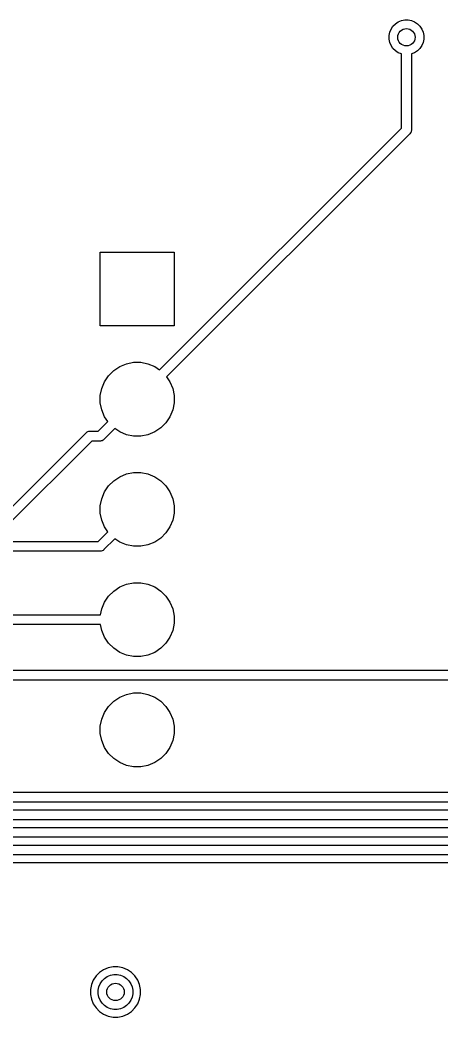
# Model space of a CAD drawing. Extents: x 1.98 to 5.89, y -3.93 to -1.98.
# Drawn here: x 2.728 to 3.11, y -2.944 to -2.039 of the extents above; entities that cross this region are included whole.
import ezdxf

# ---------------------------------------------------------------- set-up
doc = ezdxf.new("R2010")
doc.units = 0
doc.header["$MEASUREMENT"] = 0
doc.layers.add('BLACK', color=7, linetype='CONTINUOUS')

msp = doc.modelspace()

# ---------------------------------------------------------------- linework, layer by layer
at = {"layer": 'BLACK', "linetype": 'CONTINUOUS'}
for p, q in [((3.06651, -2.04508), (3.0687, -2.04289)), ((3.0687, -2.04289), (3.07128, -2.04116)), ((3.07128, -2.04116), (3.07415, -2.03998)), ((3.07415, -2.03998), (3.07719, -2.03937)), ((3.07719, -2.03937), (3.08029, -2.03937)), ((3.08029, -2.03937), (3.08333, -2.03998)), ((3.08333, -2.03998), (3.0862, -2.04116)), ((3.0862, -2.04116), (3.08878, -2.04289)), ((3.08878, -2.04289), (3.09097, -2.04508)), ((3.06299, -2.05357), (3.0636, -2.05052)), ((3.0636, -2.05052), (3.06478, -2.04766)), ((3.06478, -2.04766), (3.06651, -2.04508)), ((3.09097, -2.04508), (3.0927, -2.04766)), ((3.0927, -2.04766), (3.09388, -2.05052)), ((3.09388, -2.05052), (3.09449, -2.05357)), ((3.06299, -2.05667), (3.06299, -2.05357)), ((3.0636, -2.05971), (3.06299, -2.05667)), ((3.06478, -2.06258), (3.0636, -2.05971)), ((3.09388, -2.05971), (3.0927, -2.06258)), ((3.09449, -2.05667), (3.09388, -2.05971)), ((3.09449, -2.05357), (3.09449, -2.05667)), ((3.06651, -2.06516), (3.06478, -2.06258)), ((3.0687, -2.06735), (3.06651, -2.06516)), ((3.07128, -2.06907), (3.0687, -2.06735)), ((3.07415, -2.07026), (3.07128, -2.06907)), ((3.07424, -2.07028), (3.07415, -2.07026)), ((3.07424, -2.13751), (3.07424, -2.07028)), ((3.08333, -2.07026), (3.08324, -2.07028)), ((3.08324, -2.07028), (3.08324, -2.13915)), ((3.0862, -2.06907), (3.08333, -2.07026)), ((3.08878, -2.06735), (3.0862, -2.06907)), ((3.09097, -2.06516), (3.08878, -2.06735)), ((3.0927, -2.06258), (3.09097, -2.06516)), ((2.85496, -2.35679), (3.07424, -2.13751)), ((3.08177, -2.14271), (2.86132, -2.36315)), ((3.08194, -2.14257), (3.08177, -2.14271)), ((3.0825, -2.14188), (3.08194, -2.14257)), ((3.08292, -2.1411), (3.0825, -2.14188)), ((3.08318, -2.14025), (3.08292, -2.1411)), ((3.08324, -2.13959), (3.08318, -2.14025)), ((3.08324, -2.13915), (3.08326, -2.13937)), ((3.08326, -2.13937), (3.08324, -2.13959)), ((3.08324, -2.13959), (3.08324, -2.13959)), ((2.80118, -2.31693), (2.80118, -2.25)), ((2.80118, -2.25), (2.86811, -2.25)), ((2.86811, -2.25), (2.86811, -2.31693)), ((2.86811, -2.31693), (2.80118, -2.31693)), ((2.81879, -2.35381), (2.82488, -2.35129)), ((2.82488, -2.35129), (2.83135, -2.35)), ((2.83135, -2.35), (2.83794, -2.35)), ((2.83794, -2.35), (2.84441, -2.35129)), ((2.84441, -2.35129), (2.8505, -2.35381)), ((2.80865, -2.36213), (2.81331, -2.35747)), ((2.81331, -2.35747), (2.81879, -2.35381)), ((2.8505, -2.35381), (2.85496, -2.35679)), ((2.80247, -2.3737), (2.80499, -2.36761)), ((2.80499, -2.36761), (2.80865, -2.36213)), ((2.86132, -2.36315), (2.8643, -2.36761)), ((2.8643, -2.36761), (2.86682, -2.3737)), ((2.80118, -2.38017), (2.80247, -2.3737)), ((2.86682, -2.3737), (2.86811, -2.38017)), ((2.80118, -2.38676), (2.80118, -2.38017)), ((2.80247, -2.39323), (2.80118, -2.38676)), ((2.86811, -2.38676), (2.86682, -2.39323)), ((2.86811, -2.38017), (2.86811, -2.38676)), ((2.80499, -2.39932), (2.80247, -2.39323)), ((2.86682, -2.39323), (2.8643, -2.39932)), ((2.79932, -2.41243), (2.80797, -2.40378)), ((2.80797, -2.40378), (2.80499, -2.39932)), ((2.86064, -2.4048), (2.85598, -2.40946)), ((2.8643, -2.39932), (2.86064, -2.4048)), ((2.71073, -2.49156), (2.78839, -2.4139)), ((2.78839, -2.4139), (2.78853, -2.41373)), ((2.78853, -2.41373), (2.78871, -2.41359)), ((2.78871, -2.41359), (2.78922, -2.41317)), ((2.78871, -2.41359), (2.78871, -2.41359)), ((2.78922, -2.41317), (2.79, -2.41275)), ((2.79, -2.41275), (2.79085, -2.41249)), ((2.79085, -2.41249), (2.79151, -2.41243)), ((2.79151, -2.41243), (2.79173, -2.41241)), ((2.79151, -2.41243), (2.79151, -2.41243)), ((2.79173, -2.41241), (2.79195, -2.41243)), ((2.79195, -2.41243), (2.79932, -2.41243)), ((2.81433, -2.41014), (2.80452, -2.41995)), ((2.81879, -2.41312), (2.81433, -2.41014)), ((2.82488, -2.41564), (2.81879, -2.41312)), ((2.8505, -2.41312), (2.84441, -2.41564)), ((2.85598, -2.40946), (2.8505, -2.41312)), ((2.7936, -2.42143), (2.71594, -2.49909)), ((2.80096, -2.42143), (2.7936, -2.42143)), ((2.80118, -2.42145), (2.80096, -2.42143)), ((2.8014, -2.42143), (2.80118, -2.42145)), ((2.80206, -2.42136), (2.8014, -2.42143)), ((2.8014, -2.42143), (2.8014, -2.42143)), ((2.80291, -2.42111), (2.80206, -2.42136)), ((2.80369, -2.42069), (2.80291, -2.42111)), ((2.80438, -2.42013), (2.80369, -2.42069)), ((2.80452, -2.41995), (2.80438, -2.42013)), ((2.83135, -2.41693), (2.82488, -2.41564)), ((2.83794, -2.41693), (2.83135, -2.41693)), ((2.84441, -2.41564), (2.83794, -2.41693)), ((2.81879, -2.45381), (2.82488, -2.45129)), ((2.82488, -2.45129), (2.83135, -2.45)), ((2.83135, -2.45), (2.83794, -2.45)), ((2.83794, -2.45), (2.84441, -2.45129)), ((2.84441, -2.45129), (2.8505, -2.45381)), ((2.80865, -2.46213), (2.81331, -2.45747)), ((2.81331, -2.45747), (2.81879, -2.45381)), ((2.8505, -2.45381), (2.85598, -2.45747)), ((2.85598, -2.45747), (2.86064, -2.46213)), ((2.80247, -2.4737), (2.80499, -2.46761)), ((2.80499, -2.46761), (2.80865, -2.46213)), ((2.86064, -2.46213), (2.8643, -2.46761)), ((2.8643, -2.46761), (2.86682, -2.4737)), ((2.80118, -2.48017), (2.80247, -2.4737)), ((2.86682, -2.4737), (2.86811, -2.48017)), ((2.80118, -2.48676), (2.80118, -2.48017)), ((2.80247, -2.49323), (2.80118, -2.48676)), ((2.86811, -2.48676), (2.86682, -2.49323)), ((2.86811, -2.48017), (2.86811, -2.48676)), ((2.80499, -2.49932), (2.80247, -2.49323)), ((2.86682, -2.49323), (2.8643, -2.49932)), ((2.79932, -2.51243), (2.80797, -2.50378)), ((2.80797, -2.50378), (2.80499, -2.49932)), ((2.86064, -2.5048), (2.85598, -2.50946)), ((2.8643, -2.49932), (2.86064, -2.5048)), ((2.28722, -2.51243), (2.79932, -2.51243)), ((2.81433, -2.51014), (2.80452, -2.51995)), ((2.81879, -2.51312), (2.81433, -2.51014)), ((2.82488, -2.51564), (2.81879, -2.51312)), ((2.8505, -2.51312), (2.84441, -2.51564)), ((2.85598, -2.50946), (2.8505, -2.51312)), ((2.80096, -2.52143), (2.28558, -2.52143)), ((2.80118, -2.52145), (2.80096, -2.52143)), ((2.8014, -2.52143), (2.80118, -2.52145)), ((2.80206, -2.52136), (2.8014, -2.52143)), ((2.8014, -2.52143), (2.8014, -2.52143)), ((2.80291, -2.52111), (2.80206, -2.52136)), ((2.80369, -2.52069), (2.80291, -2.52111)), ((2.80438, -2.52013), (2.80369, -2.52069)), ((2.80452, -2.51995), (2.80438, -2.52013)), ((2.83135, -2.51693), (2.82488, -2.51564)), ((2.83794, -2.51693), (2.83135, -2.51693)), ((2.84441, -2.51564), (2.83794, -2.51693)), ((2.82488, -2.55129), (2.83135, -2.55)), ((2.83135, -2.55), (2.83794, -2.55)), ((2.83794, -2.55), (2.84441, -2.55129)), ((2.80865, -2.56213), (2.81331, -2.55747)), ((2.81331, -2.55747), (2.81879, -2.55381)), ((2.81879, -2.55381), (2.82488, -2.55129)), ((2.84441, -2.55129), (2.8505, -2.55381)), ((2.8505, -2.55381), (2.85598, -2.55747)), ((2.85598, -2.55747), (2.86064, -2.56213)), ((2.80247, -2.5737), (2.80499, -2.56761)), ((2.80499, -2.56761), (2.80865, -2.56213)), ((2.86064, -2.56213), (2.8643, -2.56761)), ((2.8643, -2.56761), (2.86682, -2.5737)), ((2.80142, -2.57896), (2.80247, -2.5737)), ((2.86682, -2.5737), (2.86811, -2.58017)), ((2.31374, -2.57896), (2.80142, -2.57896)), ((2.86811, -2.58676), (2.86682, -2.59323)), ((2.86811, -2.58017), (2.86811, -2.58676)), ((2.80142, -2.58796), (2.31209, -2.58796)), ((2.80247, -2.59323), (2.80142, -2.58796)), ((2.80499, -2.59932), (2.80247, -2.59323)), ((2.86682, -2.59323), (2.8643, -2.59932)), ((2.80865, -2.6048), (2.80499, -2.59932)), ((2.81331, -2.60946), (2.80865, -2.6048)), ((2.86064, -2.6048), (2.85598, -2.60946)), ((2.8643, -2.59932), (2.86064, -2.6048)), ((2.81879, -2.61312), (2.81331, -2.60946)), ((2.82488, -2.61564), (2.81879, -2.61312)), ((2.8505, -2.61312), (2.84441, -2.61564)), ((2.85598, -2.60946), (2.8505, -2.61312)), ((2.83135, -2.61693), (2.82488, -2.61564)), ((2.83794, -2.61693), (2.83135, -2.61693)), ((2.84441, -2.61564), (2.83794, -2.61693)), ((2.26924, -2.62936), (3.2068, -2.62936)), ((3.20844, -2.63836), (2.26759, -2.63836)), ((2.82488, -2.65129), (2.83135, -2.65)), ((2.83135, -2.65), (2.83794, -2.65)), ((2.83794, -2.65), (2.84441, -2.65129)), ((2.80865, -2.66213), (2.81331, -2.65747)), ((2.81331, -2.65747), (2.81879, -2.65381)), ((2.81879, -2.65381), (2.82488, -2.65129)), ((2.84441, -2.65129), (2.8505, -2.65381)), ((2.8505, -2.65381), (2.85598, -2.65747)), ((2.85598, -2.65747), (2.86064, -2.66213)), ((2.80247, -2.6737), (2.80499, -2.66761)), ((2.80499, -2.66761), (2.80865, -2.66213)), ((2.86064, -2.66213), (2.8643, -2.66761)), ((2.8643, -2.66761), (2.86682, -2.6737)), ((2.80118, -2.68017), (2.80247, -2.6737)), ((2.86682, -2.6737), (2.86811, -2.68017)), ((2.80118, -2.68676), (2.80118, -2.68017)), ((2.80247, -2.69323), (2.80118, -2.68676)), ((2.86811, -2.68676), (2.86682, -2.69323)), ((2.86811, -2.68017), (2.86811, -2.68676)), ((2.80499, -2.69932), (2.80247, -2.69323)), ((2.86682, -2.69323), (2.8643, -2.69932)), ((2.80865, -2.7048), (2.80499, -2.69932)), ((2.81331, -2.70946), (2.80865, -2.7048)), ((2.86064, -2.7048), (2.85598, -2.70946)), ((2.8643, -2.69932), (2.86064, -2.7048)), ((2.81879, -2.71312), (2.81331, -2.70946)), ((2.82488, -2.71564), (2.81879, -2.71312)), ((2.8505, -2.71312), (2.84441, -2.71564)), ((2.85598, -2.70946), (2.8505, -2.71312)), ((2.83135, -2.71693), (2.82488, -2.71564)), ((2.83794, -2.71693), (2.83135, -2.71693)), ((2.84441, -2.71564), (2.83794, -2.71693)), ((2.34127, -2.73993), (3.12577, -2.73993)), ((3.12742, -2.74893), (2.33963, -2.74893)), ((2.31408, -2.75593), (3.1324, -2.75593)), ((3.13404, -2.76493), (2.31244, -2.76493)), ((2.30746, -2.77193), (3.13903, -2.77193)), ((3.14067, -2.78093), (2.30581, -2.78093)), ((2.27461, -2.78793), (3.15059, -2.78793)), ((3.15223, -2.79693), (2.27297, -2.79693)), ((2.63342, -2.80393), (3.15171, -2.80393)), ((2.80046, -2.90359), (2.79729, -2.90676)), ((2.80419, -2.9011), (2.80046, -2.90359)), ((2.80833, -2.89939), (2.80419, -2.9011)), ((2.81272, -2.89851), (2.80833, -2.89939)), ((2.8172, -2.89851), (2.81272, -2.89851)), ((2.8216, -2.89939), (2.8172, -2.89851)), ((2.82574, -2.9011), (2.8216, -2.89939)), ((2.82946, -2.90359), (2.82574, -2.9011)), ((2.83263, -2.90676), (2.82946, -2.90359)), ((2.7948, -2.91048), (2.79309, -2.91462)), ((2.79729, -2.90676), (2.7948, -2.91048)), ((2.801, -2.9138), (2.80273, -2.91122)), ((2.80273, -2.91122), (2.80492, -2.90903)), ((2.80492, -2.90903), (2.8075, -2.9073)), ((2.8075, -2.9073), (2.81037, -2.90612)), ((2.81037, -2.90612), (2.81341, -2.90551)), ((2.81341, -2.90551), (2.81651, -2.90551)), ((2.81651, -2.90551), (2.81955, -2.90612)), ((2.81955, -2.90612), (2.82242, -2.9073)), ((2.82242, -2.9073), (2.825, -2.90903)), ((2.825, -2.90903), (2.82719, -2.91122)), ((2.82719, -2.91122), (2.82892, -2.9138)), ((2.83512, -2.91048), (2.83263, -2.90676)), ((2.83683, -2.91462), (2.83512, -2.91048)), ((2.79309, -2.91462), (2.79221, -2.91902)), ((2.79221, -2.91902), (2.79221, -2.9235)), ((2.79921, -2.91971), (2.79982, -2.91667)), ((2.79921, -2.92281), (2.79921, -2.91971)), ((2.79982, -2.91667), (2.801, -2.9138)), ((2.82892, -2.9138), (2.8301, -2.91667)), ((2.8301, -2.91667), (2.83071, -2.91971)), ((2.83071, -2.91971), (2.83071, -2.92281)), ((2.83771, -2.91902), (2.83683, -2.91462)), ((2.83771, -2.9235), (2.83771, -2.91902)), ((2.79221, -2.9235), (2.79309, -2.9279)), ((2.79309, -2.9279), (2.7948, -2.93204)), ((2.79982, -2.92585), (2.79921, -2.92281)), ((2.801, -2.92872), (2.79982, -2.92585)), ((2.80273, -2.9313), (2.801, -2.92872)), ((2.82892, -2.92872), (2.82719, -2.9313)), ((2.8301, -2.92585), (2.82892, -2.92872)), ((2.83071, -2.92281), (2.8301, -2.92585)), ((2.83512, -2.93204), (2.83683, -2.9279)), ((2.83683, -2.9279), (2.83771, -2.9235)), ((2.7948, -2.93204), (2.79729, -2.93576)), ((2.79729, -2.93576), (2.80046, -2.93893)), ((2.80046, -2.93893), (2.80419, -2.94142)), ((2.80492, -2.93349), (2.80273, -2.9313)), ((2.8075, -2.93522), (2.80492, -2.93349)), ((2.81037, -2.9364), (2.8075, -2.93522)), ((2.81341, -2.93701), (2.81037, -2.9364)), ((2.81651, -2.93701), (2.81341, -2.93701)), ((2.81955, -2.9364), (2.81651, -2.93701)), ((2.82242, -2.93522), (2.81955, -2.9364)), ((2.825, -2.93349), (2.82242, -2.93522)), ((2.82719, -2.9313), (2.825, -2.93349)), ((2.82574, -2.94142), (2.82946, -2.93893)), ((2.82946, -2.93893), (2.83263, -2.93576)), ((2.83263, -2.93576), (2.83512, -2.93204)), ((2.80419, -2.94142), (2.80833, -2.94313)), ((2.80833, -2.94313), (2.81272, -2.94401)), ((2.81272, -2.94401), (2.8172, -2.94401)), ((2.8172, -2.94401), (2.8216, -2.94313)), ((2.8216, -2.94313), (2.82574, -2.94142))]:
    msp.add_line(p, q, dxfattribs=at)
at = {"layer": 'BLACK'}
for centre in [(3.07874, -2.05512), (2.81496, -2.92126)]:
    msp.add_circle(centre, 0.00787, dxfattribs=at)

doc.saveas('drawing.dxf')
